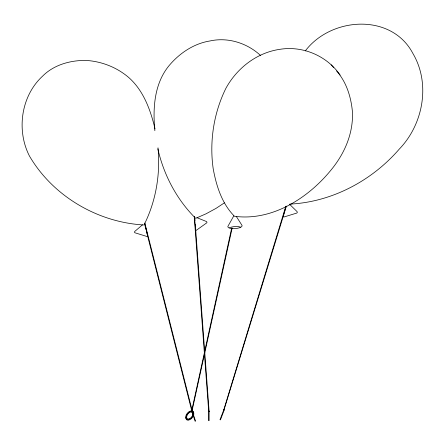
<?xml version="1.0" encoding="UTF-8"?>
<svg xmlns="http://www.w3.org/2000/svg" width="445" height="445" viewBox="0 0 445 445"><rect width="100%" height="100%" fill="white"/><g stroke="black" fill="none" stroke-linecap="round" stroke-linejoin="round"><path stroke-width="0.67" d="M186.377 416.136C186.032 425.598 198.932 412.165 190.605 411.575M231.695 227.99L191.678 410.835L192.852 411.252M192.006 411.019L232.145 228.09M286.152 206.057L283.22 216.009L283.799 217.038L296.759 213.072L297.305 212.543L297.121 211.648L289.773 204.472M285.768 206.43L223.779 409.845L219.986 419.741M286.23 206.569L223.996 409.928M144.909 223.39L144.469 223.473L144.909 223.39L192.374 411.369M192.44 412.103L192.107 412.181L192.857 414.451M220.436 419.913L224.23 409.978L223.818 409.806M144.002 225.003C155.95 201.29 160.506 174.179 158.003 147.812M208.677 411.191L194.287 217.093L194.676 217.027M209.106 420.692L209.106 411.152L195.672 229.537M233.809 215.847L227.823 226.494C227.523 230.004 242.664 228.852 242.108 225.537L236.267 216.365M191.689 410.807C196.924 412.387 191.567 421.493 186.983 419.952C183.268 417.015 188.202 410.184 192.118 410.952M305.298 50.914C331.158 16.782 391.611 12.799 412.949 53.561C430.777 83.793 423.195 124.416 399.237 149.147C371.859 180.781 331.859 202.08 289.806 204.116M190.543 418.784L191.522 417.877M142.522 224.82L134.69 231.489L134.462 232.296L134.946 232.78L147.228 236.584L147.673 235.711L144.614 223.04M229.514 227.651C232.857 226.538 237.235 225.988 240.472 227.072M192.107 412.181L147.701 236.295M192.184 412.415L192.468 412.359M224.419 202.837L216.036 208.371L206.057 213.8L195.661 218.35C176.676 199.466 163.766 174.924 157.853 148.886M194.682 217.099L194.293 217.104M209.078 411.163L208.672 411.141L209.1 411.141L208.677 411.136L208.644 420.692M188.458 419.846L186.689 419.707M143.34 224.942C97.26 222.183 52.733 195.95 29.392 155.917C16.259 130.162 21.054 96.02 42.536 76.19C53.817 64.825 70.26 60.236 85.93 60.425C101.477 61.315 116.74 67.273 128.599 77.402C143.596 90.541 150.555 110.093 155.055 128.967M192.39 411.936C189.008 411.147 185.52 415.725 186.922 418.834M187.15 419.029C190.532 419.819 194.02 415.241 192.618 412.131M223.863 410.101L223.896 410.184M191.745 410.785L192.101 411.024L188.997 412.176L187.161 414.161L185.893 417.66L186.366 419.429M197.013 217.711L206.552 221.566L207.02 222.261L206.714 222.873L196.256 230.354L195.561 229.67L194.465 216.682M191.606 411.102L191.962 411.241M340.108 75.033C326.925 55.792 302.65 45.524 279.694 49.351C256.748 52.71 236.996 68.118 225.954 88.21C213.756 112.763 209.306 141.499 213.183 168.633C216.292 185.782 221.86 203.638 234.47 216.276C271.45 221.282 307.261 198.698 330.068 171.203C344.046 154.615 353.08 134.679 352.512 112.674C351.244 97.705 346.744 82.408 336.609 71.016M260.453 55.391C247.058 43.026 227.912 36.968 209.934 40.968C193.592 43.593 179.118 53.472 168.711 66.066C154.165 84.122 152.713 108.552 154.866 130.713M331.208 64.825L333.566 67.529M193.174 411.53L193.542 412.315M192.596 412.198L195.555 421.098M193.219 415.547L195.116 421.243M144.975 225.509L145.999 229.553M146.338 230.899L147.356 234.943M194.899 219.14L195.005 220.525M195.311 224.686L195.411 226.071M208.677 411.386L209.1 411.408L208.677 411.386"/></g></svg>
